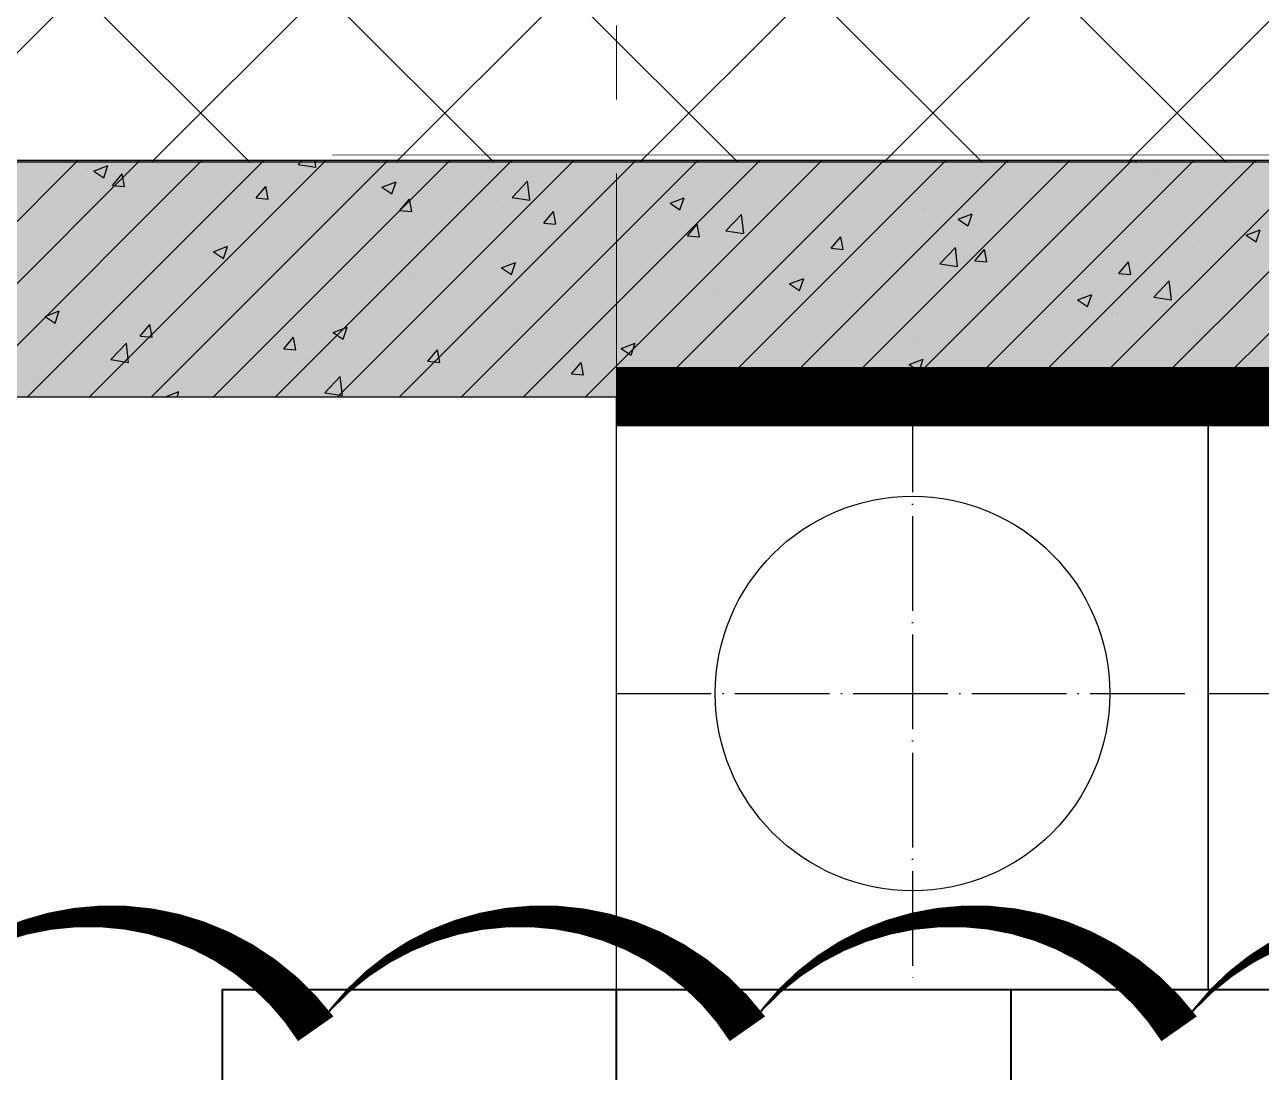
# Model space of a CAD drawing. Header units: millimetres. Extents: x -346728 to 1320345, y -537202 to -385966.
# Drawn here: x 403871 to 410140, y -414764 to -409454 of the extents above; entities that cross this region are included whole.
import ezdxf
from ezdxf.xclip import XClip

# ---------------------------------------------------------------- set-up
doc = ezdxf.new("R2010")
doc.units = ezdxf.units.MM
doc.header["$LTSCALE"] = 100
doc.header["$XCLIPFRAME"] = 2
for name, pattern in [('ACAD_ISO04W100', [30, 24, -3, 0, -3]), ('DASHED2', [0.375, 0.25, -0.125]), ('HIDDEN', [9.524999999999999, 6.349999999999999, -3.174999999999999]), ('X1326_GLB$0$CENTER', [2, 1.25, -0.25, 0.25, -0.25])]:
    doc.linetypes.add(name, pattern=pattern)
doc.layers.add('0 T TEXT', color=7, linetype='Continuous', lineweight=13)
doc.layers.add('X1326_GLB$0$A-tim', color=8, linetype='X1326_GLB$0$CENTER', lineweight=9)
for name, color, linetype in [('DM', 8, 'Continuous'), ('hach', 253, 'Continuous'), ('HÀNG RÀO', 50, 'Continuous'), ('W2', 4, 'Continuous'), ('XR_1326_csPL$0$hach', 253, 'Continuous'), ('XR_1326_csPL$0$W2', 4, 'Continuous')]:
    doc.layers.add(name, color=color, linetype=linetype)

# ---------------------------------------------------------------- blocks, each defined once
blk = doc.blocks.new('LVL-KHUNGTEN')
blk.add_lwpolyline([(61072.91373489425, 41092.78793908656), (119123.5098692991, 41092.78793908656), (119123.5098692991, 61.8816838347775), (61072.91373489425, 61.8816838347775)], close=True)
blk = doc.blocks.new('mb duong hh')
at = {"layer": '0 T TEXT', "color": 8, "linetype": 'DASHED2', "ltscale": 300}
blk.add_lwpolyline([(75940.43296678987, 34596.03093707142), (80501.3139130965, 41668.3570130578), (80490.62527430942, 88860.91351348581), (75484.28902985697, 93867.6576685782), (-20031.13103089965, 93859.7170491144), (-33609.89450179785, 75885.42133082869), (-26182.13417041133, 55954.73076759395), (-6300.006955242541, 2611.935753152356), (0, 0)], close=True, dxfattribs=at)
blk = doc.blocks.new('MB HANG RAO TAM')
h = blk.add_hatch()
h.set_pattern_fill('ANSI37', color=8, scale=7000, style=0)
h.set_pattern_definition([(45, (527887.4079488972, 631399.8887585986), (-618.7184335382291, 618.7184335382291), []), (135, (527887.4079488972, 631399.8887585986), (-618.7184335382291, -618.7184335382291), [])])
h.paths.add_polyline_path([(89794.4117202581, 74797.30097743822), (94796.06909740585, 69797.46355003165), (94804.3638102131, 22611.36642657302), (90245.68302062989, 15544.39581874706), (52522.94278892089, -1634.203767297906), (34323.73216909924, -9921.962356466684), (14325.33876059836, -19029.05348080298), (8025.495783872, -16417.18622394174), (-19266.64754346496, 56832.40869197866), (-5687.515177183872, 74797.29823461012), (41806.40198183438, 74797.29959892743), (65796.85632604541, 74797.30188842712)], flags=16)
h.paths.add_polyline_path([(-17292.9443327034, 40146.43408464215), (-15159.58504788362, 40937.88851280994), (-12777.24436101399, 34516.30763202184), (-15127.05660728077, 33729.95129755384), (-10492.9689787729, 20001.38025799184), (4783.535672410013, -19372.91856733162), (12547.72057359139, -21452.95036589808), (91489.90458454317, 14752.46963246423), (95487.5385869357, 20873.62624876702), (95619.70384427672, 46027.09005193476), (95769.82040125481, 74597.01423754462), (91824.51706728627, 78101.09494480758), (52350.08600903358, 76925.75132380711), (14007.95230215261, 75822.42495960195), (-9258.554181215033, 75871.13197423331), (-23843.65629077467, 71026.76303072285), (-24251.0530014848, 60759.9608062153)])
at = {"layer": 'XR_1326_csPL$0$W2', "color": 7, "ltscale": 0.5, "elevation": -2.744855009950697e-08}
blk.add_lwpolyline([(8025.494193787104, -16417.18556470441), (14325.33736579077, -19029.05341459147), (90245.68364006604, 15544.39677901135), (94804.3638098313, 22611.36859852046), (94796.06909740585, 69797.46355003165), (89794.40878329634, 74797.3010340432), (-5687.51513439772, 74797.29829121521), (-19266.64890838732, 56832.40874858369)], close=True, dxfattribs=at)
blk = doc.blocks.new('xilo1')
at = {"color": 2, "linetype": 'ACAD_ISO04W100', "ltscale": 0.2}
for p, q in [((-132560.9353741206, -557802.1251081777, 2471.767537061348), (-132560.9353741206, -560802.1251081777, 2471.767537061348)), ((-134060.9353741206, -559302.1251081777, 2471.767537061348), (-131060.9353741206, -559302.1251081777, 2471.767537061348)), ((-131060.9353741206, -559302.1251081777, 2471.767537061348), (-128060.9353741206, -559302.1251081777, 2471.767537061348))]:
    blk.add_line(p, q, dxfattribs=at)
at = {"elevation": 2471.767537061348}
for points in [[(-134060.9353741206, -557802.1251081777), (-131060.9353741206, -557802.1251081777), (-131060.9353741206, -560802.1251081777), (-134060.9353741206, -560802.1251081777)], [(-131060.9353741206, -557802.1251081777), (-128060.9353741206, -557802.1251081777), (-128060.9353741206, -560802.1251081777), (-131060.9353741206, -560802.1251081777)]]:
    blk.add_lwpolyline(points, close=True, dxfattribs=at)
blk.add_circle((-132560.9353741206, -559302.1251081777, 2471.767537061348), 1000)
blk = doc.blocks.new('tank01')
at = {"layer": 'HÀNG RÀO', "color": 1, "lineweight": 40}
for p, q in [((583540.048732548, 2323781.843819024), (583552.8188661649, 2323791.482572278)), ((583546.8559265191, 2323779.464537826), (583543.2413164803, 2323784.253439168)), ((583545.2596832082, 2323778.259711324), (583541.6448960274, 2323783.048604165)), ((583540.048732548, 2323781.843819024), (583543.6633929677, 2323777.054849401))]:
    blk.add_line(p, q, dxfattribs=at)

msp = doc.modelspace()

# ---------------------------------------------------------------- hatches: boundary and pattern name
at = {"layer": 'hach'}
h = msp.add_hatch(dxfattribs=at)
h.set_pattern_fill('ANSI31', color=256, scale=70)
h.set_pattern_definition([(45, (342151.2213262877, -508591.2227448209), (-157.1544821187101, 157.1544821187102), [])])
h.paths.add_polyline_path([(362433.3801022533, -410142.157258469), (348853.8926203205, -428107.5122169152), (376146.7434840773, -501359.0065796374), (382446.7504393198, -503970.9423327898), (458369.0723871468, -469396.5978761645), (462927.8694431226, -462329.4458765544), (462919.8279490094, -415142.6860857411), (457917.8110400178, -410142.1572584765)])
h.paths.add_polyline_path([(363030.572598144, -411342.1571560285), (350208.3245424145, -428305.7014718884), (377088.8498291909, -500450.5520168371), (382424.3063307689, -502662.5923677236), (457551.450776385, -468450.3646135417), (461727.809133747, -461976.0778765109), (461719.6650677317, -415639.3961758266), (457420.8592675527, -411342.1571560359)], flags=16)
h = msp.add_hatch(dxfattribs=at)
h.set_pattern_fill('AR-CONC', color=256, scale=4)
h.set_pattern_definition([(49.99999999999999, (342151.2213262877, -508591.2227448209), (728.738675984016, -63.75634215561234), [76.2, -838.2]), (355, (342151.2213262877, -508591.2227448209), (-140.9736856998774, 764.2273809561406), [60.96, -670.56233668]), (100.4514446999999, (342211.9493542878, -508596.5357588209), (587.7649883614131, 700.4710076487804), [64.76003519999986, -712.3609783999989]), (46.18420000000002, (342151.2213262877, -508388.022744821), (1084.31616356852, -168.1693117309086), [114.2999999999996, -1257.299999999994]), (96.63555760999992, (342241.5809262877, -508402.0367448209), (949.616536206012, 989.7044983908861), [97.14009256, -1068.54243264]), (351.1841511700001, (342151.2213262877, -508388.022744821), (949.6165362599081, 989.7044983421306), [91.43986828, -1005.83892768]), (21, (342252.8213262878, -508438.822744821), (606.4575650765299, -409.0607927483504), [76.2, -838.2]), (326.0000000000001, (342252.8213262878, -508438.822744821), (247.2081133905883, 736.7518644892771), [60.96, -670.56]), (71.45144499999999, (342303.3594566878, -508472.911144421), (853.6656771148646, 327.691075543621), [64.7600352, -712.3597503999999]), (37.50000000000001, (342151.2213262877, -508591.2227448209), (12.35441300236727, 338.2201554926124), [0, -662.432, 0, -680.72, 0, -673.1]), (7.499999999999999, (342151.2213262877, -508591.2227448209), (267.278650041223, 400.722299272478), [0, -388.112, 0, -647.192, 0, -256.54]), (327.5, (341924.6533262877, -508591.2227448209), (542.3623806674856, -22.91497597069377), [0, -254, 0, -792.48, 0, -1051.56]), (317.5, (341823.0533262876, -508591.2227448209), (592.5167255440722, 101.7059641333321), [0, -330.2, 0, -526.288, 0, -746.76])])
h.paths.add_polyline_path([(362433.3801022533, -410142.157258469), (348853.8926203205, -428107.5122169152), (376146.7434840773, -501359.0065796374), (382446.7504393198, -503970.9423327898), (458369.0723871468, -469396.5978761645), (462927.8694431226, -462329.4458765544), (462919.8279490094, -415142.6860857411), (457917.8110400178, -410142.1572584765)])
h.paths.add_polyline_path([(363030.572598144, -411342.1571560285), (350208.3245424145, -428305.7014718884), (377088.8498291909, -500450.5520168371), (382424.3063307689, -502662.5923677236), (457551.450776385, -468450.3646135417), (461727.809133747, -461976.0778765109), (461719.6650677317, -415639.3961758266), (457420.8592675527, -411342.1571560359)], flags=16)

# ---------------------------------------------------------------- linework, layer by layer
at = {"elevation": -1404.949430587001}
msp.add_lwpolyline([(394403.5040695093, -414544.0266921301, 0, 218.8510542577968, -0.52056705), (396592.0146120871, -414544.0266921301, 0, 218.8510542577968, -0.52056705), (398780.5251546652, -414544.0266921301, 0, 218.8510542577968, -0.52056705), (400969.0356972432, -414544.0266921301, 0, 218.8510542577968, -0.52056705), (403157.5462398211, -414544.0266921301, 0, 218.8510542577968, -0.52056705), (405346.0567823991, -414544.0266921301, 0, 218.8510542577968, -0.52056705), (407534.567324977, -414544.0266921301, 0, 218.8510542577968, -0.52056705), (409723.077867555, -414544.0266921301, 0, 218.8510542577968, -0.52056705), (411911.5884101331, -414544.0266921301, 0, 218.8510542577968, -0.52056705), (414100.0989527109, -414544.0266921301, 0, 218.8510542577968, -0.52056705), (416288.609495289, -414544.0266921301, 0, 218.8510542577968, -0.52056705), (418477.1200378668, -414544.0266921301, 0, 218.8510542577968, -0.52056705), (420665.6305804449, -414544.0266921301, 0, 218.8510542577968, -0.52056705)], format="xyseb", dxfattribs=at)
at = {"layer": 'W2', "ltscale": 0.5, "elevation": -1404.949429693151}
for points in [[(362433.3800307098, -410142.1571560284), (348853.892548777, -428107.5121144747), (376146.7434125338, -501359.0064771969), (382446.7503677765, -503970.9422303493), (458369.0723156036, -469396.597773724), (462927.8712591814, -462329.4428479093), (462919.5776865252, -415142.1244229245), (457917.7874233779, -410142.1571560359)], [(363030.572598144, -411342.1571560285), (350208.3245424145, -428305.7014718884), (377088.8498291909, -500450.5520168371), (382424.3063307689, -502662.5923677236), (457551.450776385, -468450.3646135417), (461727.809133747, -461976.0778765109), (461719.6650677317, -415639.3961758266), (457420.8592675527, -411342.1571560359)]]:
    msp.add_lwpolyline(points, close=True, dxfattribs=at)
at = {"layer": 'X1326_GLB$0$A-tim', "ltscale": 15}
msp.add_line((406871.2475241428, -398208.6109563511, -1404.949430403934), (406871.2475241437, -512162.695561827, -1404.949430868427), dxfattribs=at)
at = {"layer": 'XR_1326_csPL$0$hach', "color": 250}
for p, q in [((402940.4470635364, -411342.1571560315, -1404.949430165231), (404140.4469610956, -410142.1572584722, -1404.949430165231)), ((403254.7560277738, -411342.1571560315, -1404.949430165231), (404454.7559253332, -410142.1572584722, -1404.949430165231)), ((403569.0649920111, -411342.1571560315, -1404.949430165231), (404769.0648895705, -410142.1572584723, -1404.949430165231)), ((403883.3739562487, -411342.1571560316, -1404.949430165231), (405083.3738538079, -410142.1572584723, -1404.949430165231)), ((404072.326335243, -410152.158448658, -1404.949430165231), (404072.326335243, -410152.158448658, -1404.949430165231)), ((404197.682920486, -411342.1571560316, -1404.949430165231), (405397.6828180452, -410142.1572584723, -1404.949430165231)), ((404511.9918847234, -411342.1571560316, -1404.949430165231), (405711.9917822828, -410142.1572584723, -1404.949430165231)), ((404826.3008489609, -411342.1571560316, -1404.949430165231), (406026.3007465201, -410142.1572584724, -1404.949430165231)), ((405140.609813198, -411342.1571560317, -1404.949430165231), (406340.6097107574, -410142.1572584724, -1404.949430165231)), ((405256.8881853177, -410161.862611346, -1404.949430165231), (405275.7953732452, -410142.1572584723, -1404.949430165231)), ((405347.2677803035, -410175.8742797085, -1404.949430165231), (405343.3453814951, -410142.1572584724, -1404.949430165231)), ((405454.9187774356, -411342.1571560317, -1404.949430165231), (406654.918674995, -410142.1572584724, -1404.949430165231)), ((405769.2277416729, -411342.1571560317, -1404.949430165231), (406969.2276392324, -410142.1572584724, -1404.949430165231)), ((406083.5367059105, -411342.1571560318, -1404.949430165231), (407283.5366034699, -410142.1572584724, -1404.949430165231)), ((406397.8456701479, -411342.1571560318, -1404.949430165231), (407597.845567707, -410142.1572584725, -1404.949430165231)), ((406712.1546343852, -411342.1571560318, -1404.949430165231), (407912.1545319446, -410142.1572584724, -1404.949430165231)), ((407026.4635986225, -411342.1571560319, -1404.949430165231), (408226.4634961819, -410142.1572584725, -1404.949430165231)), ((407340.7725628601, -411342.1571560319, -1404.949430165231), (408540.7724604193, -410142.1572584725, -1404.949430165231)), ((407655.0815270972, -411342.1571560319, -1404.949430165231), (408855.0814246566, -410142.1572584726, -1404.949430165231)), ((407969.3904913348, -411342.1571560319, -1404.949430165231), (409169.3903888942, -410142.1572584725, -1404.949430165231)), ((408283.6994555721, -411342.1571560319, -1404.949430165231), (409483.6993531315, -410142.1572584726, -1404.949430165231)), ((408598.0084198095, -411342.1571560319, -1404.949430165231), (409798.0083173689, -410142.1572584726, -1404.949430165231)), ((408912.317384047, -411342.1571560319, -1404.949430165231), (410112.3172816062, -410142.1572584726, -1404.949430165231)), ((409226.6263482844, -411342.157156032, -1404.949430165231), (410426.6262458438, -410142.1572584726, -1404.949430165231)), ((409500.5614559334, -410142.1572584726, -1404.949430165231), (409506.4974792856, -410146.1611567799, -1404.949430165231)), ((409506.5039986713, -410146.1631892297, -1404.949430165231), (409507.8481402908, -410142.1572584726, -1404.949430165231)), ((409540.9353125217, -411342.157156032, -1404.949430165231), (410740.9352100809, -410142.1572584728, -1404.949430165231)), ((409855.2442767593, -411342.157156032, -1404.949430165231), (411055.2441743184, -410142.1572584727, -1404.949430165231)), ((404186.729310538, -410180.3297118646, -1404.949430165231), (404186.729310538, -410180.3297118646, -1404.949430165231)), ((404221.923939772, -410195.6546661129, -1404.949430165231), (404272.4620701951, -410229.7430655085, -1404.949430165231)), ((404221.9647857117, -410195.5645610578, -1404.949430165231), (404293.1036142107, -410168.2569233025, -1404.949430165231)), ((404272.4687737707, -410229.745183163, -1404.949430165231), (404293.069471621, -410168.3491457731, -1404.949430165231)), ((404315.5844117406, -410268.554496032, -1404.949430165231), (404364.5648275987, -410210.1819094663, -1404.949430165231)), ((404376.3700321997, -410273.8603349271, -1404.949430165231), (404364.6224192824, -410210.1747341224, -1404.949430165231)), ((404729.0916912056, -410203.2446878354, -1404.949430165231), (404729.0916912056, -410203.2446878354, -1404.949430165231)), ((404826.2563602676, -410201.713901507, -1404.949430165231), (404826.2563602676, -410201.713901507, -1404.949430165231)), ((405256.9029627962, -410161.8939567477, -1404.949430165231), (405347.262562811, -410175.9079567565, -1404.949430165231)), ((406620.9771409317, -410182.1566020537, -1404.949430165231), (406620.9771409317, -410182.1566020537, -1404.949430165231)), ((407417.324267041, -410185.9592548051, -1404.949430165231), (407417.324267041, -410185.9592548051, -1404.949430165231)), ((409300.0743299213, -410194.9811632866, -1404.949430165231), (409300.0743299213, -410194.9811632866, -1404.949430165231)), ((409612.5749117528, -410191.6444371628, -1404.949430165231), (409612.5749117528, -410191.6444371628, -1404.949430165231)), ((410002.3468213617, -410174.8433701922, -1404.949430165231), (410002.3468213617, -410174.8433701922, -1404.949430165231)), ((404304.60463992, -410273.2510638802, -1404.949430165231), (404304.60463992, -410273.2510638802, -1404.949430165231)), ((404315.5841133707, -410268.5579029365, -1404.949430165231), (404376.3121421664, -410273.8709170144, -1404.949430165231)), ((405044.3230877247, -410332.3108381875, -1404.949430165231), (405093.3035035828, -410273.9382516218, -1404.949430165231)), ((405105.1064828137, -410337.6171183257, -1404.949430165231), (405093.3588698963, -410273.931517521, -1404.949430165231)), ((405271.4540718729, -410226.159663806, -1404.949430165231), (405271.4540718729, -410226.159663806, -1404.949430165231)), ((405426.0053668386, -410223.2453162225, -1404.949430165231), (405426.0053668386, -410223.2453162225, -1404.949430165231)), ((405682.0471833135, -410277.0243871174, -1404.949430165231), (405732.5853137365, -410311.112786513, -1404.949430165231)), ((405682.0882927774, -410276.9337007419, -1404.949430165231), (405753.2271212764, -410249.6260629866, -1404.949430165231)), ((405732.5919563659, -410311.1148770332, -1404.949430165231), (405753.1926542163, -410249.7188396433, -1404.949430165231)), ((405813.8164525405, -410249.0746397767, -1404.949430165231), (405813.8164525405, -410249.0746397767, -1404.949430165231)), ((406341.204348886, -410330.0319230768, -1404.949430165231), (406420.3390602442, -410247.556548217, -1404.949430165231)), ((406356.1788332079, -410271.9896157474, -1404.949430165231), (406356.1788332079, -410271.9896157474, -1404.949430165231)), ((406366.6318761949, -410215.6417914058, -1404.949430165231), (406366.6318761949, -410215.6417914058, -1404.949430165231)), ((406431.5831437256, -410344.0436844276, -1404.949430165231), (406420.3582550784, -410247.5543095855, -1404.949430165231)), ((406854.4877945413, -410242.9132745106, -1404.949430165231), (406854.4877945413, -410242.9132745106, -1404.949430165231)), ((406889.6271942405, -410262.1351792672, -1404.949430165231), (406889.6271942405, -410262.1351792672, -1404.949430165231)), ((408915.2826818838, -410245.6399448015, -1404.949430165231), (408915.2826818838, -410245.6399448015, -1404.949430165231)), ((409489.1585944482, -410239.8862656406, -1404.949430165231), (409489.1585944482, -410239.8862656406, -1404.949430165231)), ((404400.9507377744, -410316.8038123847, -1404.949430165231), (404400.9507377744, -410316.8038123847, -1404.949430165231)), ((404833.4886412945, -410324.9512803559, -1404.949430165231), (404833.4886412945, -410324.9512803559, -1404.949430165231)), ((404943.313118442, -410339.7187883555, -1404.949430165231), (404943.313118442, -410339.7187883555, -1404.949430165231)), ((405044.322786707, -410332.3142755264, -1404.949430165231), (405105.0508155027, -410337.6272896043, -1404.949430165231)), ((405724.9766934727, -410300.1172988011, -1404.949430165231), (405724.9766934727, -410300.1172988011, -1404.949430165231)), ((405773.0617637085, -410396.0671803432, -1404.949430165231), (405822.0421795669, -410337.6945937775, -1404.949430165231)), ((405833.8429334276, -410401.3739017242, -1404.949430165231), (405822.0953205103, -410337.6883009195, -1404.949430165231)), ((406341.2185351235, -410330.0620145705, -1404.949430165231), (406431.5781351384, -410344.0760145793, -1404.949430165231)), ((406376.4389673272, -410327.1780747157, -1404.949430165231), (406376.4389673272, -410327.1780747157, -1404.949430165231)), ((406898.5412138752, -410294.9045917181, -1404.949430165231), (406898.5412138752, -410294.9045917181, -1404.949430165231)), ((407142.2117998428, -410358.302840426, -1404.949430165231), (407213.3506283421, -410330.9952026707, -1404.949430165231)), ((407192.7151389612, -410392.4845709032, -1404.949430165231), (407213.3158368115, -410331.0885335134, -1404.949430165231)), ((407440.9035945428, -410317.8195676889, -1404.949430165231), (407440.9035945428, -410317.8195676889, -1404.949430165231)), ((408660.937417147, -410279.1251341536, -1404.949430165231), (408660.937417147, -410279.1251341536, -1404.949430165231)), ((408967.5068741004, -410311.4234280139, -1404.949430165231), (408967.5068741004, -410311.4234280139, -1404.949430165231)), ((409020.0581862089, -410293.3504012962, -1404.949430165231), (409020.0581862089, -410293.3504012962, -1404.949430165231)), ((405085.8397806984, -410384.2612696681, -1404.949430165231), (405085.8397806984, -410384.2612696681, -1404.949430165231)), ((405340.1850454352, -410350.776080316, -1404.949430165231), (405340.1850454352, -410350.776080316, -1404.949430165231)), ((405485.6754991094, -410362.6337643261, -1404.949430165231), (405485.6754991094, -410362.6337643261, -1404.949430165231)), ((405773.0614600434, -410396.0706481162, -1404.949430165231), (405833.789488839, -410401.3836621941, -1404.949430165231)), ((405854.7872469794, -410398.715237089, -1404.949430165231), (405854.7872469794, -410398.715237089, -1404.949430165231)), ((406028.0378797767, -410385.5487402968, -1404.949430165231), (406028.0378797767, -410385.5487402968, -1404.949430165231)), ((406261.9710689975, -410344.6192386439, -1404.949430165231), (406261.9710689975, -410344.6192386439, -1404.949430165231)), ((406501.8004396926, -410459.8235224987, -1404.949430165231), (406550.780855551, -410401.450935933, -1404.949430165231)), ((406562.5793840415, -410465.1306851227, -1404.949430165231), (406550.8317711242, -410401.4450843181, -1404.949430165231)), ((407142.1704268552, -410358.394108122, -1404.949430165231), (407192.708557278, -410392.4825075176, -1404.949430165231)), ((407983.2659752104, -410340.7345436594, -1404.949430165231), (407983.2659752104, -410340.7345436594, -1404.949430165231)), ((408019.2822344248, -410363.6006415489, -1404.949430165231), (408019.2822344248, -410363.6006415489, -1404.949430165231)), ((408427.5414606645, -410395.0563654295, -1404.949430165231), (408427.5414606645, -410395.0563654295, -1404.949430165231)), ((408439.8098012999, -410387.599352476, -1404.949430165231), (408439.8098012999, -410387.599352476, -1404.949430165231)), ((408525.6283558778, -410363.6495196302, -1404.949430165231), (408525.6283558778, -410363.6495196302, -1404.949430165231)), ((409067.9907365454, -410386.5644956009, -1404.949430165231), (409067.9907365454, -410386.5644956009, -1404.949430165231)), ((404240.9719157504, -410426.6572444892, -1404.949430165231), (404240.9719157504, -410426.6572444892, -1404.949430165231)), ((405669.4543434533, -410446.3252027772, -1404.949430165231), (405669.4543434533, -410446.3252027772, -1404.949430165231)), ((406501.8001333797, -410459.8270207061, -1404.949430165231), (406562.5281621754, -410465.140034784, -1404.949430165231)), ((406570.4002604443, -410408.4637162675, -1404.949430165231), (406570.4002604443, -410408.4637162675, -1404.949430165231)), ((407112.7626411119, -410431.3786922382, -1404.949430165231), (407112.7626411119, -410431.3786922382, -1404.949430165231)), ((407230.5391156767, -410523.5798646543, -1404.949430165231), (407279.5195315348, -410465.2072780887, -1404.949430165231)), ((407291.3158346555, -410528.8874685214, -1404.949430165231), (407279.5682217382, -410465.2018677167, -1404.949430165231)), ((407380.1453216505, -410447.744612416, -1404.949430165231), (407380.1453216505, -410447.744612416, -1404.949430165231)), ((407425.5205124547, -410498.2012348077, -1404.949430165231), (407504.6552238127, -410415.7258599479, -1404.949430165231)), ((407515.8985071481, -410512.2130891467, -1404.949430165231), (407504.6736185006, -410415.7237143046, -1404.949430165231)), ((407634.4905863873, -410414.2594230638, -1404.949430165231), (407634.4905863873, -410414.2594230638, -1404.949430165231)), ((407655.1250217795, -410454.2936682089, -1404.949430165231), (407655.1250217795, -410454.2936682089, -1404.949430165231)), ((407926.6215743865, -410452.6422479244, -1404.949430165231), (407926.6215743865, -410452.6422479244, -1404.949430165231)), ((408602.2936703966, -410439.7638291266, -1404.949430165231), (408652.8318008194, -410473.8522285222, -1404.949430165231)), ((408602.3353069085, -410439.6719801102, -1404.949430165231), (408673.4741354075, -410412.3643423548, -1404.949430165231)), ((408652.8383215564, -410473.8542647734, -1404.949430165231), (408673.4390194067, -410412.4582273836, -1404.949430165231)), ((409610.3531172127, -410409.4794715715, -1404.949430165231), (409610.3531172127, -410409.4794715715, -1404.949430165231)), ((404059.3929499386, -410519.3955585783, -1404.949430165231), (404059.3929499386, -410519.3955585783, -1404.949430165231)), ((404444.1845979761, -410468.7367770634, -1404.949430165231), (404444.1845979761, -410468.7367770634, -1404.949430165231)), ((405327.0901741787, -410474.8911615511, -1404.949430165231), (405327.0901741787, -410474.8911615511, -1404.949430165231)), ((407230.538806716, -410523.5833932959, -1404.949430165231), (407291.2668355117, -410528.8964073738, -1404.949430165231)), ((407404.9698540387, -410524.1794102976, -1404.949430165231), (407404.9698540387, -410524.1794102976, -1404.949430165231)), ((407425.5341074509, -410498.2300723934, -1404.949430165231), (407515.8937074657, -410512.2440724022, -1404.949430165231)), ((407835.0247351206, -410496.7623295629, -1404.949430165231), (407835.0247351206, -410496.7623295629, -1404.949430165231)), ((408197.4874024469, -410477.2086441795, -1404.949430165231), (408197.4874024469, -410477.2086441795, -1404.949430165231)), ((408739.8497831142, -410500.1236201503, -1404.949430165231), (408739.8497831142, -410500.1236201503, -1404.949430165231)), ((409282.2121637818, -410523.038596121, -1404.949430165231), (409282.2121637818, -410523.038596121, -1404.949430165231)), ((409674.4508626024, -410511.2279551638, -1404.949430165231), (409674.4508626024, -410511.2279551638, -1404.949430165231)), ((409928.796127339, -410477.7427658117, -1404.949430165231), (409928.796127339, -410477.7427658117, -1404.949430165231)), ((409989.9924083592, -410513.0635256848, -1404.949430165231), (409989.9924083592, -410513.0635256848, -1404.949430165231)), ((410062.4169139383, -410521.1335501312, -1404.949430165231), (410112.9550443614, -410555.2219495267, -1404.949430165231)), ((410062.4588139742, -410521.0411197942, -1404.949430165231), (410133.5976424732, -410493.7334820389, -1404.949430165231)), ((410112.9615041516, -410555.2239586435, -1404.949430165231), (410133.562202002, -410493.8279212536, -1404.949430165231)), ((404813.9019472651, -410539.9340569996, -1404.949430165231), (404813.9019472651, -410539.9340569996, -1404.949430165231)), ((404828.4223507883, -410604.6253538061, -1404.949430165231), (404899.5611792873, -410577.3177160508, -1404.949430165231)), ((404878.9262792511, -410638.8059525767, -1404.949430165231), (404899.5269771014, -410577.4099151869, -1404.949430165231)), ((405076.9376179092, -410548.0311669105, -1404.949430165231), (405076.9376179092, -410548.0311669105, -1404.949430165231)), ((406353.6984908907, -410582.8789013262, -1404.949430165231), (406353.6984908907, -410582.8789013262, -1404.949430165231)), ((406738.4901389282, -410532.2201198112, -1404.949430165231), (406738.4901389282, -410532.2201198112, -1404.949430165231)), ((407959.2774800524, -410587.3397658858, -1404.949430165231), (408020.0055088481, -410592.6527799637, -1404.949430165231)), ((407959.2777916608, -410587.33620681, -1404.949430165231), (408008.2582075189, -410528.9636202444, -1404.949430165231)), ((408020.0522852694, -410592.6442519199, -1404.949430165231), (408008.3046723521, -410528.9586511152, -1404.949430165231)), ((408509.836676023, -410666.3705465387, -1404.949430165231), (408588.9713873813, -410583.8951716789, -1404.949430165231)), ((408600.2138705701, -410680.3824938658, -1404.949430165231), (408588.9889819227, -410583.8931190237, -1404.949430165231)), ((409476.8041814459, -410578.1064211333, -1404.949430165231), (409476.8041814459, -410578.1064211333, -1404.949430165231)), ((409824.5745444492, -410545.9535720916, -1404.949430165231), (409824.5745444492, -410545.9535720916, -1404.949430165231)), ((404292.2502269175, -410611.4712193728, -1404.949430165231), (404292.2502269175, -410611.4712193728, -1404.949430165231)), ((404484.4208923653, -410649.7371310439, -1404.949430165231), (404484.4208923653, -410649.7371310439, -1404.949430165231)), ((404828.3815048475, -410604.7154588598, -1404.949430165231), (404878.9196352703, -410638.8038582554, -1404.949430165231)), ((406099.3532261539, -410616.3640906783, -1404.949430165231), (406099.3532261539, -410616.3640906783, -1404.949430165231)), ((406877.272781238, -410600.3553347599, -1404.949430165231), (406877.272781238, -410600.3553347599, -1404.949430165231)), ((407242.5080095768, -410598.4682936962, -1404.949430165231), (407242.5080095768, -410598.4682936962, -1404.949430165231)), ((408648.0040318426, -410646.362244074, -1404.949430165231), (408648.0040318426, -410646.362244074, -1404.949430165231)), ((408688.0161533887, -410651.0961384756, -1404.949430165231), (408748.7441821844, -410656.4091525535, -1404.949430165231)), ((408688.0164676449, -410651.0925489657, -1404.949430165231), (408736.9968835028, -410592.7199624, -1404.949430165231)), ((408748.7887358834, -410656.4010353184, -1404.949430165231), (408737.041122966, -410592.7154345138, -1404.949430165231)), ((408955.1524610981, -410649.6435835063, -1404.949430165231), (408955.1524610981, -410649.6435835063, -1404.949430165231)), ((409032.7956798799, -410595.7034625591, -1404.949430165231), (409032.7956798799, -410595.7034625591, -1404.949430165231)), ((403984.5968294172, -410696.7730540661, -1404.949430165231), (403984.5968294172, -410696.7730540661, -1404.949430165231)), ((405457.6980434317, -410700.8395980736, -1404.949430165231), (405457.6980434317, -410700.8395980736, -1404.949430165231)), ((406288.5047483892, -410686.0851798643, -1404.949430165231), (406339.042878812, -410720.1735792599, -1404.949430165231)), ((406288.5458578538, -410685.9944934903, -1404.949430165231), (406359.684686353, -410658.6868557349, -1404.949430165231)), ((406339.0494618463, -410720.1756464469, -1404.949430165231), (406359.6501596966, -410658.7796090571, -1404.949430165231)), ((406364.0845543247, -410665.3982302083, -1404.949430165231), (406364.0845543247, -410665.3982302083, -1404.949430165231)), ((406649.9912840324, -410700.1742578296, -1404.949430165231), (406649.9912840324, -410700.1742578296, -1404.949430165231)), ((408393.6587671056, -410679.8474334261, -1404.949430165231), (408393.6587671056, -410679.8474334261, -1404.949430165231)), ((408509.8496797784, -410666.3981302162, -1404.949430165231), (408600.2092797929, -410680.412130225, -1404.949430165231)), ((409416.7548267251, -410714.8525110655, -1404.949430165231), (409477.4828555207, -410720.1655251434, -1404.949430165231)), ((409416.755143629, -410714.8488911211, -1404.949430165231), (409465.7355594868, -410656.4763045554, -1404.949430165231)), ((409477.5251864973, -410720.157818717, -1404.949430165231), (409465.77757358, -410656.4722179123, -1404.949430165231)), ((403891.904166821, -410751.4430951772, -1404.949430165231), (403891.904166821, -410751.4430951772, -1404.949430165231)), ((404526.9592100848, -410719.6880300367, -1404.949430165231), (404526.9592100848, -410719.6880300367, -1404.949430165231)), ((405069.3215907524, -410742.6030060074, -1404.949430165231), (405069.3215907524, -410742.6030060074, -1404.949430165231)), ((405072.9063953942, -410751.4983795885, -1404.949430165231), (405072.9063953942, -410751.4983795885, -1404.949430165231)), ((405611.68397142, -410765.5179819782, -1404.949430165231), (405611.68397142, -410765.5179819782, -1404.949430165231)), ((405842.4328339771, -410736.9353925815, -1404.949430165231), (405842.4328339771, -410736.9353925815, -1404.949430165231)), ((407748.6279919306, -410767.4549008689, -1404.949430165231), (407799.1661223537, -410801.5433002645, -1404.949430165231)), ((407748.6693649195, -410767.3636331744, -1404.949430165231), (407819.8081934185, -410740.055995419, -1404.949430165231)), ((407752.0035843836, -410764.3229408214, -1404.949430165231), (407752.0035843836, -410764.3229408214, -1404.949430165231)), ((407799.1726444415, -410801.5453403171, -1404.949430165231), (407819.7733422919, -410740.1493029273, -1404.949430165231)), ((408427.4553882974, -410725.8195079687, -1404.949430165231), (408427.4553882974, -410725.8195079687, -1404.949430165231)), ((409594.1528395918, -410834.5398582695, -1404.949430165231), (409673.2875509498, -410752.0644834097, -1404.949430165231)), ((409684.5292339924, -410848.551898585, -1404.949430165231), (409673.3043453452, -410752.0625237429, -1404.949430165231)), ((404818.5611306574, -410784.9835689406, -1404.949430165231), (404818.5611306574, -410784.9835689406, -1404.949430165231)), ((405314.7357611762, -410813.1113170438, -1404.949430165231), (405314.7357611762, -410813.1113170438, -1404.949430165231)), ((406057.4745584885, -410801.8802219628, -1404.949430165231), (406057.4745584885, -410801.8802219628, -1404.949430165231)), ((406154.0463520871, -410788.4329579488, -1404.949430165231), (406154.0463520871, -410788.4329579488, -1404.949430165231)), ((406696.4087327547, -410811.3479339195, -1404.949430165231), (406696.4087327547, -410811.3479339195, -1404.949430165231)), ((407238.7711134223, -410834.2629098902, -1404.949430165231), (407238.7711134223, -410834.2629098902, -1404.949430165231)), ((407367.2119363458, -410814.9817223363, -1404.949430165231), (407367.2119363458, -410814.9817223363, -1404.949430165231)), ((407914.2671613841, -410790.8624034171, -1404.949430165231), (407914.2671613841, -410790.8624034171, -1404.949430165231)), ((409208.7928719852, -410848.7327728585, -1404.949430165231), (409279.9317004842, -410821.4251351031, -1404.949430165231)), ((409259.2958270368, -410882.9150341871, -1404.949430165231), (409279.8965248871, -410821.5189967973, -1404.949430165231)), ((409570.6274102452, -410797.8541447353, -1404.949430165231), (409570.6274102452, -410797.8541447353, -1404.949430165231)), ((409594.1652521056, -410834.5661880391, -1404.949430165231), (409684.5248521204, -410848.5801880479, -1404.949430165231)), ((410046.3091253355, -410827.8062835692, -1404.949430165231), (410046.3091253355, -410827.8062835692, -1404.949430165231)), ((404176.9059479351, -410869.4590763359, -1404.949430165231), (404176.9059479351, -410869.4590763359, -1404.949430165231)), ((404801.5475342628, -410878.1542124922, -1404.949430165231), (404801.5475342628, -410878.1542124922, -1404.949430165231)), ((405464.9578329444, -410903.5861860962, -1404.949430165231), (405464.9578329444, -410903.5861860962, -1404.949430165231)), ((407112.8666716093, -410848.4669116884, -1404.949430165231), (407112.8666716093, -410848.4669116884, -1404.949430165231)), ((407392.6154410365, -410862.3995657902, -1404.949430165231), (407392.6154410365, -410862.3995657902, -1404.949430165231)), ((407781.1334940896, -410857.1778858609, -1404.949430165231), (407781.1334940896, -410857.1778858609, -1404.949430165231)), ((408323.4958747572, -410880.0928618317, -1404.949430165231), (408323.4958747572, -410880.0928618317, -1404.949430165231)), ((408865.8582554246, -410903.0078378022, -1404.949430165231), (408865.8582554246, -410903.0078378022, -1404.949430165231)), ((408978.1106847008, -410899.5601088686, -1404.949430165231), (408978.1106847008, -410899.5601088686, -1404.949430165231)), ((409208.7512354721, -410848.8246218735, -1404.949430165231), (409259.2893658952, -410882.9130212691, -1404.949430165231)), ((409661.517477298, -410878.4650650841, -1404.949430165231), (409661.517477298, -410878.4650650841, -1404.949430165231)), ((409977.637995357, -410851.2836811773, -1404.949430165231), (409977.637995357, -410851.2836811773, -1404.949430165231)), ((403974.7158263815, -410932.4065306022, -1404.949430165231), (404025.2539568046, -410966.4949299978, -1404.949430165231)), ((403974.7564087993, -410932.3170068703, -1404.949430165231), (404045.8952372983, -410905.009369115, -1404.949430165231)), ((404025.2606021362, -410966.4970281204, -1404.949430165231), (404045.8612999865, -410905.1009907305, -1404.949430165231)), ((404279.895813915, -410949.6913748654, -1404.949430165231), (404279.895813915, -410949.6913748654, -1404.949430165231)), ((406471.2114888868, -410932.9424190837, -1404.949430165231), (406471.2114888868, -410932.9424190837, -1404.949430165231)), ((406864.9183682358, -410938.5754902524, -1404.949430165231), (406864.9183682358, -410938.5754902524, -1404.949430165231)), ((409407.1722125612, -410911.9502544362, -1404.949430165231), (409407.1722125612, -410911.9502544362, -1404.949430165231)), ((409408.2206360922, -410925.922813773, -1404.949430165231), (409408.2206360922, -410925.922813773, -1404.949430165231)), ((409464.4497684434, -410916.3265766259, -1404.949430165231), (409464.4497684434, -410916.3265766259, -1404.949430165231)), ((409950.5830167598, -410948.8377897437, -1404.949430165231), (409950.5830167598, -410948.8377897437, -1404.949430165231)), ((404456.5580974273, -411032.7818769754, -1404.949430165231), (404505.5385132854, -410974.4092904098, -1404.949430165231)), ((404517.3414944523, -411038.0881259745, -1404.949430165231), (404505.5938815349, -410974.4025251698, -1404.949430165231)), ((404872.4411074003, -411005.2921502295, -1404.949430165231), (404872.4411074003, -411005.2921502295, -1404.949430165231)), ((405434.839069923, -411013.7762516067, -1404.949430165231), (405485.377200346, -411047.8646510023, -1404.949430165231)), ((405434.8799158647, -411013.6861465545, -1404.949430165231), (405506.018744364, -410986.3785087991, -1404.949430165231)), ((405485.3837847314, -411047.8667219906, -1404.949430165231), (405505.9844825818, -410986.4706846007, -1404.949430165231)), ((405832.0745761125, -411017.0863899508, -1404.949430165231), (405832.0745761125, -411017.0863899508, -1404.949430165231)), ((406086.4198408495, -410983.6012005986, -1404.949430165231), (406086.4198408495, -410983.6012005986, -1404.949430165231)), ((406351.7301413222, -411003.618385701, -1404.949430165231), (406351.7301413222, -411003.618385701, -1404.949430165231)), ((408385.5939591569, -411001.266073002, -1404.949430165231), (408385.5939591569, -411001.266073002, -1404.949430165231)), ((408765.5170298389, -410996.4257618315, -1404.949430165231), (408765.5170298389, -410996.4257618315, -1404.949430165231)), ((408942.7980480958, -410987.8637389991, -1404.949430165231), (408942.7980480958, -410987.8637389991, -1404.949430165231)), ((409814.0763868597, -411020.9340312899, -1404.949430165231), (409814.0763868597, -411020.9340312899, -1404.949430165231)), ((404307.2716490203, -411151.5671096639, -1404.949430165231), (404386.4063603785, -411069.0917348041, -1404.949430165231)), ((404397.6512440974, -411165.5787780993, -1404.949430165231), (404386.4263554502, -411069.0894032572, -1404.949430165231)), ((404456.5577990707, -411032.7852838926, -1404.949430165231), (404517.2858278663, -411038.0982979705, -1404.949430165231)), ((405185.2967734114, -411096.5382191312, -1404.949430165231), (405234.2771892693, -411038.1656325655, -1404.949430165231)), ((405246.0779450662, -411101.8449093731, -1404.949430165231), (405234.3303321489, -411038.1593085684, -1404.949430165231)), ((405830.0784209746, -411075.1555480741, -1404.949430165231), (405830.0784209746, -411075.1555480741, -1404.949430165231)), ((406895.0034229304, -411095.0552862386, -1404.949430165231), (406966.1422514294, -411067.7476484833, -1404.949430165231)), ((406945.5069673267, -411129.2364158607, -1404.949430165231), (406966.107665177, -411067.8403784708, -1404.949430165231)), ((408126.3801170646, -411080.5697326986, -1404.949430165231), (408126.3801170646, -411080.5697326986, -1404.949430165231)), ((408380.7253818014, -411047.0845433464, -1404.949430165231), (408380.7253818014, -411047.0845433464, -1404.949430165231)), ((408415.1009752951, -411064.0396634612, -1404.949430165231), (408415.1009752951, -411064.0396634612, -1404.949430165231)), ((404279.9243818564, -411106.9981143629, -1404.949430165231), (404279.9243818564, -411106.9981143629, -1404.949430165231)), ((404307.2864265363, -411151.5984550899, -1404.949430165231), (404397.6460265511, -411165.6124550987, -1404.949430165231)), ((404805.6277453527, -411152.220678861, -1404.949430165231), (404805.6277453527, -411152.220678861, -1404.949430165231)), ((405185.296472407, -411096.5416564825, -1404.949430165231), (405246.0245012027, -411101.8546705604, -1404.949430165231)), ((405190.4193933905, -411101.5618973461, -1404.949430165231), (405190.4193933905, -411101.5618973461, -1404.949430165231)), ((405302.3813481739, -411151.3314725363, -1404.949430165231), (405302.3813481739, -411151.3314725363, -1404.949430165231)), ((405914.0354493955, -411160.2945612867, -1404.949430165231), (405963.0158652533, -411101.921974721, -1404.949430165231)), ((405974.8143956802, -411165.6016927716, -1404.949430165231), (405963.0667827628, -411101.9160919669, -1404.949430165231)), ((406894.9623134644, -411095.1459726112, -1404.949430165231), (406945.5004438875, -411129.2343720068, -1404.949430165231)), ((407793.0772336131, -411102.9720371353, -1404.949430165231), (407793.0772336131, -411102.9720371353, -1404.949430165231)), ((407901.9127483816, -411129.0825589098, -1404.949430165231), (407901.9127483816, -411129.0825589098, -1404.949430165231)), ((408355.1269299961, -411176.4244259227, -1404.949430165231), (408426.2657584951, -411149.1167881673, -1404.949430165231)), ((408405.6301499219, -411210.6061097308, -1404.949430165231), (408426.2308477723, -411149.210072341, -1404.949430165231)), ((409221.5596613158, -411122.6399954233, -1404.949430165231), (409221.5596613158, -411122.6399954233, -1404.949430165231)), ((404551.2824806162, -411185.7058682131, -1404.949430165231), (404551.2824806162, -411185.7058682131, -1404.949430165231)), ((404789.1931212603, -411216.3743679849, -1404.949430165231), (404789.1931212603, -411216.3743679849, -1404.949430165231)), ((405914.0351457433, -411160.2980290723, -1404.949430165231), (405974.763174539, -411165.6110431502, -1404.949430165231)), ((406642.7741253793, -411224.0509034423, -1404.949430165231), (406691.7545412374, -411165.6783168766, -1404.949430165231)), ((406703.5508462941, -411229.3584761701, -1404.949430165231), (406691.8032333768, -411165.6728753654, -1404.949430165231)), ((407099.9332863049, -411215.7040216087, -1404.949430165231), (407099.9332863049, -411215.7040216087, -1404.949430165231)), ((407200.5605080687, -411204.6780012687, -1404.949430165231), (407200.5605080687, -411204.6780012687, -1404.949430165231)), ((407380.261028034, -411200.6197212829, -1404.949430165231), (407380.261028034, -411200.6197212829, -1404.949430165231)), ((407484.7249343424, -411165.0452400938, -1404.949430165231), (407484.7249343424, -411165.0452400938, -1404.949430165231)), ((408355.0855570061, -411176.5156936158, -1404.949430165231), (408405.6236874289, -411210.6040930114, -1404.949430165231)), ((409965.2835823545, -411189.50383667, -1404.949430165231), (409965.2835823545, -411189.50383667, -1404.949430165231)), ((403909.6272978937, -411270.1813756084, -1404.949430165231), (403909.6272978937, -411270.1813756084, -1404.949430165231)), ((404329.1111575089, -411238.8608542486, -1404.949430165231), (404329.1111575089, -411238.8608542486, -1404.949430165231)), ((404871.4735381762, -411261.7758302193, -1404.949430165231), (404871.4735381762, -411261.7758302193, -1404.949430165231)), ((405391.5878125888, -411319.7364213947, -1404.949430165231), (405470.7225239468, -411237.2610465349, -1404.949430165231)), ((405481.9666075195, -411333.7481828185, -1404.949430165231), (405470.7417188723, -411237.2588079764, -1404.949430165231)), ((406642.7738190797, -411224.0544016622, -1404.949430165231), (406703.5018478754, -411229.3674157401, -1404.949430165231)), ((406845.5880215681, -411249.1892109609, -1404.949430165231), (406845.5880215681, -411249.1892109609, -1404.949430165231)), ((406852.5639552335, -411276.795645745, -1404.949430165231), (406852.5639552335, -411276.795645745, -1404.949430165231)), ((407371.5128013634, -411287.807245598, -1404.949430165231), (407420.4932172215, -411229.4346590323, -1404.949430165231)), ((407432.287296908, -411293.1152595687, -1404.949430165231), (407420.5396839907, -411229.429658764, -1404.949430165231)), ((408629.0429357717, -411224.3459595566, -1404.949430165231), (408629.0429357717, -411224.3459595566, -1404.949430165231)), ((409394.238827257, -411279.1873643566, -1404.949430165231), (409394.238827257, -411279.1873643566, -1404.949430165231)), ((409452.0953554412, -411254.5467321184, -1404.949430165231), (409452.0953554412, -411254.5467321184, -1404.949430165231)), ((409779.0304752943, -411228.5285828417, -1404.949430165231), (409779.0304752943, -411228.5285828417, -1404.949430165231)), ((409815.2088005476, -411257.8854146204, -1404.949430165231), (409865.7469309704, -411291.973814016, -1404.949430165231)), ((409815.2504370614, -411257.7935656069, -1404.949430165231), (409886.3892655606, -411230.4859278515, -1404.949430165231)), ((409865.7533325172, -411291.9758036009, -1404.949430165231), (409886.3540303675, -411230.579766211, -1404.949430165231)), ((404267.5414009127, -411287.911530358, -1404.949430165231), (404267.5414009127, -411287.911530358, -1404.949430165231)), ((404581.173391457, -411341.4673233491, -1404.949430165231), (404582.1961104673, -411342.1571560319, -1404.949430165231)), ((404581.2139738757, -411341.3777996187, -1404.949430165231), (404652.3528023749, -411314.0701618633, -1404.949430165231)), ((404642.9252889406, -411342.1571560317, -1404.949430165231), (404652.3188054669, -411314.1617601443, -1404.949430165231)), ((405391.6019988638, -411319.7665129128, -1404.949430165231), (405481.9615988783, -411333.7805129216, -1404.949430165231)), ((405413.8359188438, -411284.69080619, -1404.949430165231), (405413.8359188438, -411284.69080619, -1404.949430165231)), ((405956.1982995114, -411307.6057821607, -1404.949430165231), (405956.1982995114, -411307.6057821607, -1404.949430165231)), ((406203.9328388458, -411333.6647183562, -1404.949430165231), (406203.9328388458, -411333.6647183562, -1404.949430165231)), ((406339.3757283199, -411341.8385411935, -1404.949430165231), (406339.3757283199, -411341.8385411935, -1404.949430165231)), ((406498.560680179, -411330.5207581314, -1404.949430165231), (406498.560680179, -411330.5207581314, -1404.949430165231)), ((406608.0437825248, -411306.3839654019, -1404.949430165231), (406608.0437825248, -411306.3839654019, -1404.949430165231)), ((407371.512492416, -411287.8107742521, -1404.949430165231), (407432.2405212117, -411293.1237883299, -1404.949430165231)), ((408036.5262102276, -411326.05192369, -1404.949430165231), (408036.5262102276, -411326.05192369, -1404.949430165231)), ((408108.1444107358, -411342.1571560319, -1404.949430165231), (408149.2318932056, -411293.191001188, -1404.949430165231)), ((408158.3094008933, -411342.1571560319, -1404.949430165231), (408149.2761346046, -411293.1864421626, -1404.949430165231)), ((408930.4436350933, -411326.0838944917, -1404.949430165231), (408930.4436350933, -411326.0838944917, -1404.949430165231)), ((409139.89356252, -411312.6725537087, -1404.949430165231), (409139.89356252, -411312.6725537087, -1404.949430165231))]:
    msp.add_line(p, q, dxfattribs=at)
at = {"layer": 'XR_1326_csPL$0$W2', "color": 7, "ltscale": 0.5}
for p, q in [((457917.7874233779, -410142.1571560359, -1404.949429693151), (362433.3800307098, -410142.1571560284, -1404.949429693151)), ((457420.8592675529, -411342.1571560359, -1404.949429693151), (363030.572598144, -411342.1571560285, -1404.949429693151))]:
    msp.add_line(p, q, dxfattribs=at)

# ---------------------------------------------------------------- block references
at = {"extrusion": (0.005970236709927127, -2.28885336656151e-18, 0.9999821779780016), "xscale": 3.385207865094198, "yscale": 3.385207865094198, "zscale": 3.385207865094198}
msp.add_blockref('LVL-KHUNGTEN', (112985.2448162852, -525073.6189301613, 1027.739435108575), dxfattribs=at)
ref = msp.add_blockref('mb duong hh', (382446.721239588, -503977.9767844696, 1.976732619368704e-06))
XClip(ref).set_block_clipping_path([(-58962.688809082414, -15358.434533405132), (108047.33133887553, 114603.01445002068)])

# ---------------------------------------------------------------- next in the draw order: block references
msp.add_blockref('MB HANG RAO TAM', (368121.2187255456, -484948.8554110493, 5.463302841235418e-07))

# ---------------------------------------------------------------- next in the draw order: linework, layer by layer
at = {"layer": 'DM', "color": 7, "linetype": 'HIDDEN'}
msp.add_line((406870.8949498494, -411339.7916897414, -1404.949429695919), (457420.5066217125, -411339.7916897454, -1404.949429695919), dxfattribs=at)
at = {"layer": 'DM', "color": 7, "linetype": 'HIDDEN', "const_width": 300, "elevation": -1404.949429695919}
msp.add_lwpolyline([(406870.8949498494, -411339.7916897414), (457420.5066217125, -411339.7916897454), (461719.3124218913, -415637.030709536), (461719.3124218917, -444604.3352446288)], dxfattribs=at)

# ---------------------------------------------------------------- next in the draw order: block references
at = {"lineweight": 100, "xscale": 0.9999739907798362, "yscale": 0.9999740719906094, "zscale": 0.9999739250811217, "rotation": 1.645891614705662e-06}
msp.add_blockref('xilo1', (540928.6814913038, 146443.175972652, -3876.65251561581), dxfattribs=at)
at = {"layer": 'HÀNG RÀO', "color": 1, "lineweight": 40, "xscale": 999.9999999999977, "yscale": 999.9999999999977, "zscale": 999.9999999999977, "rotation": 322.9548993539203}
msp.add_blockref('tank01', (-1865301588.86292, -1503617740.593324, -1404.949437611516), dxfattribs=at)

doc.saveas('drawing.dxf')
